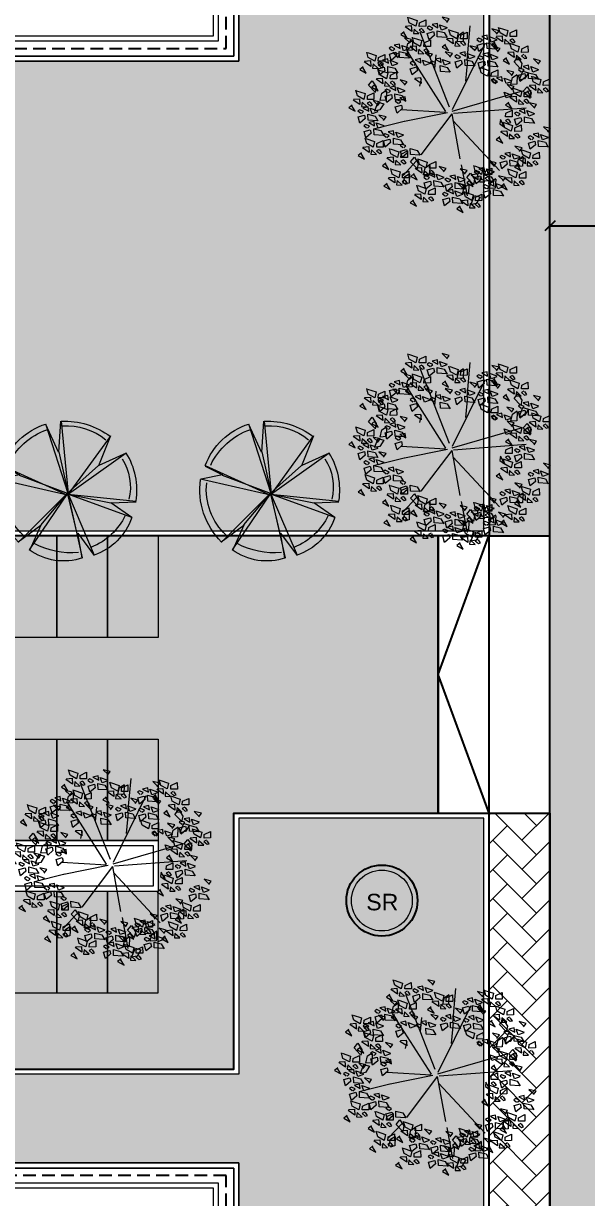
# Model space of a CAD drawing. Header units: inches. Extents: x 0 to 558, y -1 to 295.
# Drawn here: x 377.84 to 388.94, y 150.14 to 173.27 of the extents above; entities that cross this region are included whole.
import ezdxf
from ezdxf.enums import TextEntityAlignment as Align

# ---------------------------------------------------------------- set-up
doc = ezdxf.new("R2010")
doc.units = ezdxf.units.IN
doc.header["$MEASUREMENT"] = 0
doc.linetypes.add('$0$HIDDEN', pattern=[0.375, 0.25, -0.125])
doc.layers.get('defpoints').update_dxf_attribs({"color": 1})
for name, color, linetype, lineweight in [('ars', 11, 'Continuous', 0), ('ARSIR', 31, 'Continuous', 5), ('ARSIR BETON', 8, 'Continuous', 5), ('DINDING2', 146, 'Continuous', 5), ('lan', 7, 'Continuous', 15), ('POHON', 98, 'Continuous', 5), ('RUMPUT', 93, 'Continuous', 0), ('SANITAIR', 15, 'Continuous', 9), ('u', 6, 'Continuous', 20)]:
    doc.layers.add(name, color=color, linetype=linetype, lineweight=lineweight)
doc.layers.add('as', color=1, linetype='Continuous', plot=False)
doc.layers.add('LANTAI', color=57, linetype='Continuous')
doc.styles.get("Standard").update_dxf_attribs({"font": 'arial.ttf'})
doc.dimstyles.new('sk-100 (SITE)', dxfattribs={"dimtxt": 1.5, "dimasz": 0.2, "dimexe": 0.2, "dimexo": 0, "dimgap": 0.1, "dimtad": 1, "dimdec": 0, "dimlfac": 100, "dimzin": 0, "dimdsep": 46, "dimtxsty": 'Standard', "dimblk": 'OBLIQUE', "dimcen": 0.09, "dimadec": 0, "dimazin": 0, "dimtfac": 1, "dimtdec": 0, "dimtofl": 0, "dimtmove": 0, "dimatfit": 3, "dimldrblk": 'OBLIQUE', "dimfxl": 1, "dimtolj": 1, "dimtzin": 0, "dimarcsym": 0})
pattern_1 = [(45, (37.0798, 226.14725), (6e-17, 0.5747364), [1.2192, -0.4064]), (135, (37.36716, 226.4346), (6e-17, 0.5747364), [1.2192, -0.4064])]
pattern_2 = [(86.66969, (37.0798, 226.14725), (-0.5066041, 0.569206), [0.142875, -0.934755]), (41.66969, (37.0798, 226.14725), (-0.5066045, 0.5692064), [0.142875, -0.619125]), (131.66969, (37.0798, 226.14725), (-0.5692064, -0.5066045), [0.142875, -0.619125])]

# ---------------------------------------------------------------- blocks, each defined once
blk = doc.blocks.new('DEN-1 BLOK 2')
at = {"layer": 'as', "linetype": '$0$HIDDEN'}
for p, q in [((88.85, 38.755), (88.85, 55.105)), ((51.3, 38.755), (88.85, 38.755)), ((88.85, 16.555), (51.3, 16.555)), ((88.85, 0.205), (88.85, 16.555))]:
    blk.add_line(p, q, dxfattribs=at)
at = {"layer": 'SANITAIR'}
for p, q in [((88.6, 39.005), (88.6, 55.105)), ((88.7, 38.905), (88.7, 55.105)), ((89, 38.605), (89, 55.105)), ((89.1, 38.505), (89.1, 55.105)), ((51.05, 39.005), (88.6, 39.005)), ((51.15, 38.905), (88.7, 38.905)), ((51.45, 38.605), (89, 38.605)), ((51.55, 38.505), (89.1, 38.505)), ((89.1, 16.805), (51.55, 16.805)), ((89.1, 0.205), (89.1, 16.805))]:
    blk.add_line(p, q, dxfattribs=at)
for points in [[(88.6, 0.205), (88.6, 16.305), (51.05, 16.305), (51.05, 21.705)], [(88.7, 0.205), (88.7, 16.405), (51.15, 16.405), (51.15, 21.705)], [(89, 0.205), (89, 16.705), (51.45, 16.705), (51.45, 21.705)]]:
    blk.add_lwpolyline(points, dxfattribs=at)
blk = doc.blocks.new('_Oblique')
at = {"color": 0, "linetype": 'ByBlock', "lineweight": -2}
blk.add_line((-0.5, -0.5), (0.5, 0.5), dxfattribs=at)
blk = doc.blocks.new('*D187')
at = {"layer": 'defpoints', "color": 0}
for p in [(394.22, 169.281), (388.22, 167.853), (394.22, 167.853)]:
    blk.add_point(p, dxfattribs=at)
at = {"layer": 'u', "color": 0, "lineweight": -2}
for p, q in [((388.22, 167.853), (388.22, 169.481)), ((394.22, 167.853), (394.22, 169.481)), ((388.22, 169.281), (394.22, 169.281))]:
    blk.add_line(p, q, dxfattribs=at)
at = {"layer": 'u', "color": 0, "lineweight": -2, "xscale": 0.2, "yscale": 0.2, "zscale": 0.2}
for p, rotation in [((388.22, 169.281), 179.9999999566052), ((394.22, 169.281), 359.9999999566052)]:
    blk.add_blockref('_Oblique', p, dxfattribs=dict(at, rotation=rotation))
at = {"layer": 'u', "color": 0, "insert": (391.22, 170.147), "char_height": 1.5, "attachment_point": 5, "rotation": 360}
blk.add_mtext('\\A1;600', dxfattribs=at)
blk = doc.blocks.new('NOT. SR')
for radius in [0.7, 0.6]:
    blk.add_circle((0, 0), radius)
blk.add_text('SR', height=0.3251).set_placement((0.008, -0.193), align=Align.CENTER)
blk = doc.blocks.new('rrety')
for p, q in [((497.8248, 232.6161), (497.8335, 232.64)), ((497.8335, 232.64), (497.8515, 232.6484)), ((497.8506, 232.6457), (497.8452, 232.6146)), ((497.8452, 232.6146), (497.8248, 232.6161)), ((497.8677, 232.6134), (497.8875, 232.619)), ((497.8733, 232.5824), (497.8677, 232.6134)), ((497.8875, 232.619), (497.8874, 232.5936)), ((498.0767, 232.6219), (498.0965, 232.6275)), ((498.0822, 232.5908), (498.0767, 232.6219)), ((498.0964, 232.6021), (498.0822, 232.588)), ((498.0965, 232.6275), (498.0964, 232.6021)), ((497.7802, 232.574), (497.8, 232.5795)), ((497.7857, 232.5429), (497.7802, 232.574)), ((497.8, 232.5795), (497.7999, 232.5541)), ((497.8574, 232.5587), (497.8572, 232.5786)), ((497.8755, 232.5409), (497.8574, 232.5587)), ((497.8592, 232.5767), (497.8853, 232.5589)), ((497.8874, 232.5936), (497.8733, 232.5795)), ((497.8853, 232.5589), (497.8755, 232.5409)), ((498.0146, 232.5768), (498.0343, 232.5823)), ((498.0201, 232.5457), (498.0146, 232.5768)), ((498.0343, 232.5823), (498.0342, 232.5569)), ((498.0607, 232.5474), (498.0605, 232.5674)), ((498.0625, 232.5654), (498.0886, 232.5477)), ((497.7999, 232.5541), (497.7857, 232.54)), ((498.0342, 232.5569), (498.0201, 232.5429)), ((498.0788, 232.5296), (498.0607, 232.5474)), ((498.0886, 232.5477), (498.0788, 232.5296)), ((497.704, 232.4781), (497.7237, 232.4836)), ((497.7095, 232.447), (497.704, 232.4781)), ((497.7237, 232.4836), (497.7236, 232.4582)), ((497.7236, 232.4582), (497.7095, 232.4442)), ((498.2229, 232.3707), (498.2316, 232.3946)), ((498.2316, 232.3946), (498.2497, 232.403)), ((498.2487, 232.4004), (498.2434, 232.3693)), ((498.2179, 232.3568), (498.2376, 232.3624)), ((498.2234, 232.3257), (498.2179, 232.3568)), ((498.2434, 232.3693), (498.2229, 232.3707)), ((498.2376, 232.3624), (498.2375, 232.337)), ((498.2375, 232.337), (498.2234, 232.3229)), ((498.2611, 232.319), (498.2609, 232.3389)), ((498.2793, 232.3012), (498.2611, 232.319)), ((498.263, 232.337), (498.2891, 232.3192)), ((498.2891, 232.3192), (498.2793, 232.3012)), ((498.1134, 232.2834), (498.1133, 232.258)), ((497.7303, 232.2231), (497.7301, 232.243)), ((497.7321, 232.2411), (497.7582, 232.2233)), ((497.7484, 232.2053), (497.7303, 232.2231)), ((497.7582, 232.2233), (497.7484, 232.2053)), ((497.7859, 232.2045), (497.8056, 232.2101)), ((497.7914, 232.1734), (497.7859, 232.2045)), ((497.8056, 232.2101), (497.8055, 232.1847)), ((497.7542, 232.1564), (497.7629, 232.1803)), ((497.7747, 232.1549), (497.7542, 232.1564)), ((497.7629, 232.1803), (497.7809, 232.1887)), ((497.78, 232.1861), (497.7747, 232.1549)), ((497.7839, 232.13), (497.7837, 232.15)), ((497.8055, 232.1847), (497.7914, 232.1706)), ((498.1671, 232.1678), (498.1868, 232.1734)), ((498.1726, 232.1368), (498.1671, 232.1678)), ((498.1868, 232.1734), (498.1867, 232.148)), ((497.8021, 232.1122), (497.7839, 232.13)), ((497.7858, 232.148), (497.8119, 232.1303)), ((497.8119, 232.1303), (497.8021, 232.1122)), ((498.1867, 232.148), (498.1726, 232.1339)), ((498.0005, 232.1002), (498.0202, 232.1057)), ((498.006, 232.0691), (498.0005, 232.1002)), ((498.0201, 232.0803), (498.006, 232.0663)), ((498.0202, 232.1057), (498.0201, 232.0803))]:
    blk.add_line(p, q)
for points in [[(497.8859, 232.6614), (497.8953, 232.6733), (497.8709, 232.6805), (497.8867, 232.6641)], [(498.0497, 232.6755), (498.0591, 232.6874), (498.0347, 232.6946), (498.0505, 232.6782)], [(497.8287, 232.6371), (497.8365, 232.6436), (497.8237, 232.6504), (497.8167, 232.6465), (497.826, 232.6379)], [(497.8543, 232.6442), (497.8529, 232.6594), (497.8343, 232.6561), (497.8543, 232.6442)], [(497.8857, 232.6408), (497.8663, 232.6348), (497.8602, 232.6543), (497.8865, 232.6435)], [(497.8824, 232.651), (497.9136, 232.6558), (497.9187, 232.6359), (497.8933, 232.6366), (497.8796, 232.6511)], [(497.9248, 232.6527), (497.9394, 232.672), (497.9502, 232.652), (497.9301, 232.6412), (497.9248, 232.6527)], [(498.0047, 232.6329), (497.9855, 232.618), (497.9803, 232.6401), (498.0025, 232.6453), (498.0047, 232.6329)], [(497.9924, 232.6512), (498.0003, 232.6577), (497.9875, 232.6645), (497.9805, 232.6606), (497.9897, 232.652)], [(498.0181, 232.6583), (498.0167, 232.6735), (497.998, 232.6702), (498.0181, 232.6583)], [(498.0461, 232.6236), (498.0147, 232.627), (498.0149, 232.6475), (498.0393, 232.6403), (498.0488, 232.6228)], [(498.0495, 232.6549), (498.03, 232.6489), (498.024, 232.6684), (498.0503, 232.6576)], [(498.1513, 232.6388), (498.1607, 232.6507), (498.1364, 232.6579), (498.1521, 232.6415)], [(497.7497, 232.5946), (497.7809, 232.5994), (497.786, 232.5795), (497.7606, 232.5802), (497.7468, 232.5947)], [(497.7921, 232.5963), (497.8067, 232.6156), (497.8175, 232.5956), (497.7974, 232.5848), (497.7921, 232.5963)], [(497.8409, 232.6188), (497.8218, 232.6039), (497.8165, 232.626), (497.8387, 232.6312), (497.8409, 232.6188)], [(497.8823, 232.6095), (497.8509, 232.6129), (497.8511, 232.6334), (497.8755, 232.6262), (497.885, 232.6087)], [(497.9135, 232.52), (497.8706, 232.621)], [(497.8852, 232.6002), (497.9164, 232.605), (497.9215, 232.5851), (497.8961, 232.5858), (497.8824, 232.6003)], [(497.8923, 232.5999), (497.8863, 232.586), (497.9117, 232.5853), (497.8922, 232.5971)], [(497.8872, 232.6198), (497.9044, 232.6306), (497.9153, 232.6134), (497.8871, 232.617)], [(497.9184, 232.6246), (497.9237, 232.6104), (497.9408, 232.6184), (497.9184, 232.6246)], [(497.9276, 232.6019), (497.9423, 232.6212), (497.953, 232.6012), (497.933, 232.5905), (497.9276, 232.6019)], [(497.9414, 232.6381), (497.9355, 232.6298), (497.9495, 232.6266), (497.9553, 232.6321), (497.9442, 232.638)], [(497.9586, 232.6087), (497.9898, 232.6135), (497.9949, 232.5936), (497.9695, 232.5943), (497.9558, 232.6088)], [(498.001, 232.6104), (498.0157, 232.6297), (498.0264, 232.6097), (498.0064, 232.5989), (498.001, 232.6104)], [(498.0666, 232.5852), (498.076, 232.5971), (498.0517, 232.6044), (498.0674, 232.5879)], [(498.0699, 232.5414), (498.1036, 232.5996)], [(498.1063, 232.5962), (498.0872, 232.5813), (498.082, 232.6035), (498.1041, 232.6087), (498.1063, 232.5962)], [(498.0941, 232.6146), (498.1019, 232.6211), (498.0892, 232.6278), (498.0822, 232.624), (498.0914, 232.6154)], [(498.1198, 232.6217), (498.1183, 232.6368), (498.0997, 232.6335), (498.1198, 232.6217)], [(498.1477, 232.5869), (498.1164, 232.5903), (498.1165, 232.6109), (498.1409, 232.6037), (498.1505, 232.5861)], [(498.1511, 232.6183), (498.1317, 232.6123), (498.1257, 232.6317), (498.1519, 232.621)], [(497.7532, 232.5514), (497.7626, 232.5633), (497.7382, 232.5705), (497.754, 232.5541)], [(497.7545, 232.5634), (497.7717, 232.5742), (497.7826, 232.557), (497.7544, 232.5606)], [(497.7857, 232.5682), (497.7909, 232.554), (497.8081, 232.562), (497.7857, 232.5682)], [(497.8086, 232.5817), (497.8028, 232.5734), (497.8168, 232.5702), (497.8226, 232.5757), (497.8115, 232.5816)], [(497.8402, 232.5484), (497.8388, 232.5635), (497.8201, 232.5602), (497.8402, 232.5484)], [(497.8344, 232.5539), (497.8491, 232.5733), (497.8598, 232.5533), (497.8398, 232.5425), (497.8344, 232.5539)], [(497.8716, 232.5449), (497.8521, 232.5389), (497.8461, 232.5584), (497.8724, 232.5477)], [(497.8718, 232.5655), (497.8812, 232.5774), (497.8568, 232.5846), (497.8726, 232.5682)], [(497.89, 232.5691), (497.9073, 232.5799), (497.9181, 232.5627), (497.8899, 232.5662)], [(497.9212, 232.5739), (497.9265, 232.5596), (497.9436, 232.5676), (497.9212, 232.5739)], [(497.9442, 232.5873), (497.9383, 232.579), (497.9523, 232.5758), (497.9581, 232.5813), (497.947, 232.5873)], [(497.9685, 232.5576), (497.9625, 232.5437), (497.9879, 232.543), (497.9685, 232.5548)], [(497.9634, 232.5775), (497.9807, 232.5883), (497.9915, 232.5711), (497.9634, 232.5747)], [(497.9946, 232.5823), (497.9999, 232.5681), (498.0171, 232.5761), (497.9946, 232.5823)], [(498.0094, 232.561), (498.0172, 232.5675), (498.0045, 232.5742), (497.9974, 232.5704), (498.0067, 232.5618)], [(498.0176, 232.5958), (498.0117, 232.5875), (498.0258, 232.5843), (498.0316, 232.5898), (498.0204, 232.5957)], [(498.035, 232.5681), (498.0336, 232.5832), (498.015, 232.5799), (498.035, 232.5681)], [(498.0664, 232.5647), (498.047, 232.5587), (498.0409, 232.5781), (498.0672, 232.5674)], [(498.1139, 232.5469), (498.1217, 232.5534), (498.1089, 232.5601), (498.1019, 232.5563), (498.1111, 232.5477)], [(498.1395, 232.554), (498.1381, 232.5691), (498.1195, 232.5658), (498.1395, 232.554)], [(498.1709, 232.5506), (498.1515, 232.5446), (498.1454, 232.564), (498.1717, 232.5533)], [(498.1711, 232.5711), (498.1805, 232.583), (498.1561, 232.5903), (498.1719, 232.5738)], [(498.2614, 232.5542), (498.2709, 232.5661), (498.2465, 232.5733), (498.2622, 232.5569)], [(497.7082, 232.5088), (497.6891, 232.4939), (497.6838, 232.516), (497.706, 232.5212), (497.7082, 232.5088)], [(497.6959, 232.5271), (497.7038, 232.5337), (497.691, 232.5404), (497.684, 232.5366), (497.6932, 232.5279)], [(497.7216, 232.5343), (497.7202, 232.5494), (497.7016, 232.5461), (497.7216, 232.5343)], [(497.7496, 232.4995), (497.7182, 232.5029), (497.7184, 232.5234), (497.7428, 232.5162), (497.7523, 232.4987)], [(497.753, 232.5308), (497.7335, 232.5248), (497.7275, 232.5443), (497.7538, 232.5336)], [(497.7596, 232.5435), (497.7536, 232.5296), (497.779, 232.5289), (497.7595, 232.5407)], [(497.792, 232.5523), (497.8232, 232.5571), (497.8283, 232.5372), (497.8029, 232.5379), (497.7892, 232.5523)], [(497.7968, 232.5211), (497.8141, 232.5319), (497.8249, 232.5147), (497.7968, 232.5183)], [(497.8268, 232.5229), (497.8076, 232.508), (497.8024, 232.5301), (497.8246, 232.5353), (497.8268, 232.5229)], [(497.8145, 232.5412), (497.8224, 232.5478), (497.8096, 232.5545), (497.8026, 232.5507), (497.8118, 232.542)], [(497.828, 232.5259), (497.8333, 232.5117), (497.8505, 232.5197), (497.828, 232.5259)], [(497.8682, 232.5136), (497.8368, 232.517), (497.837, 232.5375), (497.8614, 232.5303), (497.8709, 232.5128)], [(497.851, 232.5394), (497.8451, 232.5311), (497.8592, 232.5279), (497.865, 232.5334), (497.8538, 232.5393)], [(497.8951, 232.5492), (497.8891, 232.5352), (497.9145, 232.5345), (497.8951, 232.5463)], [(498.0216, 232.5427), (498.0025, 232.5277), (497.9973, 232.5499), (498.0194, 232.5551), (498.0216, 232.5427)], [(498.063, 232.5333), (498.0317, 232.5367), (498.0318, 232.5573), (498.0562, 232.5501), (498.0657, 232.5325)], [(498.0631, 232.5184), (498.0943, 232.5232), (498.0994, 232.5033), (498.074, 232.504), (498.0603, 232.5185)], [(498.1261, 232.5286), (498.107, 232.5136), (498.1017, 232.5358), (498.1239, 232.541), (498.1261, 232.5286)], [(498.1055, 232.5201), (498.1202, 232.5395), (498.1309, 232.5194), (498.1109, 232.5087), (498.1055, 232.5201)], [(498.1675, 232.5192), (498.1361, 232.5226), (498.1363, 232.5432), (498.1607, 232.536), (498.1702, 232.5184)], [(498.1705, 232.4975), (498.1851, 232.5169), (498.1959, 232.4969), (498.1758, 232.4861), (498.1705, 232.4975)], [(498.2165, 232.5116), (498.1973, 232.4967), (498.1921, 232.5188), (498.2142, 232.5241), (498.2165, 232.5116)], [(498.2042, 232.53), (498.212, 232.5365), (498.1993, 232.5432), (498.1923, 232.5394), (498.2015, 232.5308)], [(498.2299, 232.5371), (498.2285, 232.5522), (498.2098, 232.5489), (498.2299, 232.5371)], [(498.2579, 232.5023), (498.2265, 232.5057), (498.2267, 232.5263), (498.251, 232.519), (498.2606, 232.5015)], [(498.2613, 232.5337), (498.2418, 232.5277), (498.2358, 232.5471), (498.2621, 232.5364)], [(497.7221, 232.4752), (497.7315, 232.4872), (497.7072, 232.4944), (497.7229, 232.4779)], [(497.7158, 232.4818), (497.747, 232.4866), (497.7521, 232.4667), (497.7267, 232.4674), (497.713, 232.4818)], [(497.7582, 232.4834), (497.7728, 232.5028), (497.7836, 232.4828), (497.7635, 232.472), (497.7582, 232.4834)], [(497.9754, 232.3753), (497.7793, 232.51)], [(497.8019, 232.5012), (497.7959, 232.4873), (497.8213, 232.4866), (497.8019, 232.4984)], [(497.9846, 232.3539), (497.9233, 232.5008)], [(497.9846, 232.3539), (498.0582, 232.5161)], [(498.1221, 232.5056), (498.1162, 232.4972), (498.1302, 232.494), (498.136, 232.4995), (498.1249, 232.5055)], [(498.128, 232.4959), (498.1592, 232.5007), (498.1644, 232.4808), (498.139, 232.4815), (498.1252, 232.4959)], [(498.187, 232.483), (498.1811, 232.4747), (498.1952, 232.4715), (498.201, 232.477), (498.1898, 232.4829)], [(498.2015, 232.4789), (498.2327, 232.4837), (498.2378, 232.4639), (498.2124, 232.4645), (498.1986, 232.479)], [(498.2439, 232.4806), (498.2585, 232.5), (498.2693, 232.4799), (498.2492, 232.4692), (498.2439, 232.4806)], [(497.6771, 232.4327), (497.658, 232.4177), (497.6528, 232.4399), (497.6749, 232.4451), (497.6771, 232.4327)], [(497.6649, 232.451), (497.6727, 232.4575), (497.66, 232.4642), (497.653, 232.4604), (497.6622, 232.4518)], [(497.6906, 232.4581), (497.6891, 232.4732), (497.6705, 232.4699), (497.6906, 232.4581)], [(497.7185, 232.4234), (497.6872, 232.4268), (497.6873, 232.4473), (497.7117, 232.4401), (497.7213, 232.4226)], [(497.7219, 232.4547), (497.7025, 232.4487), (497.6965, 232.4681), (497.7227, 232.4574)], [(497.7206, 232.4506), (497.7378, 232.4614), (497.7487, 232.4442), (497.7205, 232.4478)], [(497.7518, 232.4554), (497.7571, 232.4412), (497.7742, 232.4492), (497.7518, 232.4554)], [(497.7748, 232.4689), (497.7689, 232.4606), (497.7829, 232.4574), (497.7887, 232.4629), (497.7776, 232.4688)], [(498.1329, 232.4647), (498.1501, 232.4755), (498.1609, 232.4583), (498.1328, 232.4619)], [(498.1403, 232.4159), (498.2384, 232.4649)], [(498.1641, 232.4695), (498.1693, 232.4553), (498.1865, 232.4633), (498.1641, 232.4695)], [(498.2063, 232.4478), (498.2235, 232.4586), (498.2343, 232.4414), (498.2062, 232.445)], [(498.2325, 232.4338), (498.2637, 232.4386), (498.2688, 232.4187), (498.2434, 232.4194), (498.2297, 232.4339)], [(498.2375, 232.4526), (498.2427, 232.4383), (498.2599, 232.4463), (498.2375, 232.4526)], [(498.2604, 232.4661), (498.2546, 232.4578), (498.2686, 232.4546), (498.2744, 232.4601), (498.2633, 232.466)], [(498.2749, 232.4355), (498.2896, 232.4549), (498.3003, 232.4348), (498.2803, 232.4241), (498.2749, 232.4355)], [(497.6339, 232.3943), (497.6651, 232.3991), (497.6702, 232.3793), (497.6448, 232.3799), (497.6311, 232.3944)], [(497.6763, 232.396), (497.691, 232.4154), (497.7017, 232.3953), (497.6817, 232.3846), (497.6763, 232.396)], [(497.7257, 232.4307), (497.7197, 232.4168), (497.7451, 232.4161), (497.7256, 232.4279)], [(497.7724, 232.3791), (497.771, 232.3943), (497.7524, 232.391), (497.7724, 232.3791)], [(497.804, 232.3963), (497.8134, 232.4082), (497.7891, 232.4154), (497.8048, 232.399)], [(497.9999, 232.3539), (498.144, 232.4182)], [(498.2114, 232.4279), (498.2054, 232.414), (498.2308, 232.4133), (498.2113, 232.4251)], [(498.2373, 232.4027), (498.2546, 232.4135), (498.2654, 232.3963), (498.2373, 232.3998)], [(498.2685, 232.4075), (498.2738, 232.3932), (498.291, 232.4012), (498.2685, 232.4075)], [(498.2976, 232.382), (498.2962, 232.3971), (498.2776, 232.3938), (498.2976, 232.382)], [(498.2915, 232.4209), (498.2856, 232.4126), (498.2997, 232.4094), (498.3055, 232.4149), (498.2943, 232.4209)], [(498.3292, 232.3991), (498.3386, 232.411), (498.3143, 232.4182), (498.33, 232.4018)], [(497.6387, 232.3632), (497.6559, 232.374), (497.6668, 232.3568), (497.6386, 232.3604)], [(497.6699, 232.368), (497.6752, 232.3537), (497.6923, 232.3617), (497.6699, 232.368)], [(497.6929, 232.3815), (497.687, 232.3732), (497.701, 232.37), (497.7068, 232.3754), (497.6957, 232.3814)], [(497.759, 232.3537), (497.7399, 232.3388), (497.7347, 232.3609), (497.7568, 232.3661), (497.759, 232.3537)], [(497.7468, 232.372), (497.7546, 232.3785), (497.7419, 232.3853), (497.7348, 232.3814), (497.7441, 232.3728)], [(497.8004, 232.3444), (497.769, 232.3478), (497.7692, 232.3683), (497.7936, 232.3611), (497.8031, 232.3436)], [(497.8038, 232.3757), (497.7844, 232.3697), (497.7783, 232.3892), (497.8046, 232.3784)], [(497.8148, 232.3368), (497.8134, 232.352), (497.7949, 232.3598), (497.8148, 232.3368)], [(498.0061, 232.3539), (498.1593, 232.3784)], [(498.1563, 232.3735), (498.171, 232.3928), (498.1817, 232.3728), (498.1617, 232.362), (498.1563, 232.3735)], [(498.1729, 232.3589), (498.167, 232.3506), (498.1811, 232.3474), (498.1869, 232.3529), (498.1757, 232.3588)], [(498.1987, 232.3453), (498.2133, 232.3646), (498.2241, 232.3446), (498.204, 232.3338), (498.1987, 232.3453)], [(498.2424, 232.3828), (498.2364, 232.3688), (498.2618, 232.3681), (498.2424, 232.38)], [(498.2842, 232.3565), (498.2651, 232.3416), (498.2599, 232.3637), (498.282, 232.3689), (498.2842, 232.3565)], [(498.272, 232.3749), (498.2798, 232.3814), (498.2671, 232.3881), (498.26, 232.3843), (498.2693, 232.3757)], [(498.3256, 232.3472), (498.2943, 232.3506), (498.2944, 232.3711), (498.3188, 232.3639), (498.3283, 232.3464)], [(498.329, 232.3786), (498.3096, 232.3725), (498.3036, 232.392), (498.3298, 232.3813)], [(497.6438, 232.3433), (497.6378, 232.3293), (497.6632, 232.3287), (497.6437, 232.3405)], [(497.6988, 232.3238), (497.73, 232.3286), (497.7352, 232.3088), (497.7098, 232.3094), (497.696, 232.3239)], [(497.9785, 232.3508), (497.7363, 232.2773)], [(497.7413, 232.3255), (497.7559, 232.3449), (497.7667, 232.3248), (497.7466, 232.3141), (497.7413, 232.3255)], [(497.9846, 232.3447), (497.7609, 232.2222)], [(497.8014, 232.3114), (497.7822, 232.2965), (497.777, 232.3186), (497.7992, 232.3238), (497.8014, 232.3114)], [(497.7891, 232.3297), (497.7969, 232.3362), (497.7842, 232.3429), (497.7772, 232.3391), (497.7864, 232.3305)], [(497.9846, 232.3386), (497.9233, 232.0875)], [(497.9969, 232.3324), (498.1532, 232.0998)], [(498.0061, 232.3508), (498.1838, 232.1733)], [(498.1499, 232.3454), (498.1552, 232.3312), (498.1724, 232.3392), (498.1499, 232.3454)], [(498.1563, 232.3436), (498.1875, 232.3484), (498.1926, 232.3285), (498.1672, 232.3292), (498.1535, 232.3437)], [(498.1611, 232.3124), (498.1783, 232.3232), (498.1892, 232.306), (498.161, 232.3096)], [(498.1923, 232.3172), (498.1976, 232.303), (498.2147, 232.311), (498.1923, 232.3172)], [(498.2153, 232.3307), (498.2094, 232.3224), (498.2234, 232.3192), (498.2292, 232.3247), (498.2181, 232.3306)], [(498.2671, 232.3117), (498.2765, 232.3236), (498.2521, 232.3308), (498.2679, 232.3144)], [(497.7088, 232.2728), (497.7027, 232.2588), (497.7281, 232.2582), (497.7087, 232.27)], [(497.7037, 232.2927), (497.7209, 232.3035), (497.7317, 232.2863), (497.7036, 232.2899)], [(497.7349, 232.2975), (497.7401, 232.2832), (497.7573, 232.2912), (497.7349, 232.2975)], [(497.7578, 232.311), (497.7519, 232.3027), (497.766, 232.2995), (497.7718, 232.3049), (497.7606, 232.3109)], [(497.7984, 232.2722), (497.8078, 232.2841), (497.7834, 232.2913), (497.7992, 232.2749)], [(498.137, 232.2601), (498.1176, 232.2541), (498.1115, 232.2735), (498.1378, 232.2628)], [(498.1662, 232.2925), (498.1602, 232.2786), (498.1856, 232.2779), (498.1661, 232.2897)], [(498.2221, 232.2691), (498.203, 232.2542), (498.1977, 232.2763), (498.2199, 232.2815), (498.2221, 232.2691)], [(498.2099, 232.2874), (498.2177, 232.2939), (498.2049, 232.3006), (498.1979, 232.2968), (498.2072, 232.2882)], [(498.2355, 232.2945), (498.2341, 232.3097), (498.2155, 232.3064), (498.2355, 232.2945)], [(498.2635, 232.2598), (498.2321, 232.2632), (498.2323, 232.2837), (498.2567, 232.2765), (498.2662, 232.259)], [(498.2669, 232.2911), (498.2475, 232.2851), (498.2414, 232.3046), (498.2677, 232.2938)], [(498.2439, 232.2578), (498.2585, 232.2772), (498.2693, 232.2571), (498.2492, 232.2464), (498.2439, 232.2578)], [(498.3207, 232.2609), (498.3302, 232.2728), (498.3058, 232.28), (498.3215, 232.2636)], [(497.7419, 232.2186), (497.7513, 232.2305), (497.7269, 232.2377), (497.7427, 232.2213)], [(497.7534, 232.2296), (497.7342, 232.2147), (497.729, 232.2368), (497.7512, 232.242), (497.7534, 232.2296)], [(497.7411, 232.2479), (497.7489, 232.2545), (497.7362, 232.2612), (497.7292, 232.2574), (497.7384, 232.2487)], [(497.7668, 232.2551), (497.7654, 232.2702), (497.7467, 232.2669), (497.7668, 232.2551)], [(497.7948, 232.2203), (497.7634, 232.2237), (497.7636, 232.2442), (497.788, 232.237), (497.7975, 232.2195)], [(497.7982, 232.2516), (497.7787, 232.2456), (497.7727, 232.2651), (497.799, 232.2544)], [(497.794, 232.2476), (497.8112, 232.2584), (497.8221, 232.2412), (497.7939, 232.2447)], [(497.9718, 232.1588), (497.9626, 232.2322)], [(498.1338, 232.2324), (498.1484, 232.2518), (498.1592, 232.2318), (498.1391, 232.221), (498.1338, 232.2324)], [(498.2015, 232.2562), (498.2327, 232.261), (498.2378, 232.2411), (498.2124, 232.2418), (498.1986, 232.2562)], [(498.2063, 232.225), (498.2235, 232.2358), (498.2343, 232.2186), (498.2062, 232.2222)], [(498.2758, 232.2183), (498.2566, 232.2034), (498.2514, 232.2255), (498.2735, 232.2308), (498.2758, 232.2183)], [(498.2635, 232.2367), (498.2713, 232.2432), (498.2586, 232.2499), (498.2516, 232.2461), (498.2608, 232.2375)], [(498.2604, 232.2433), (498.2546, 232.235), (498.2686, 232.2318), (498.2744, 232.2373), (498.2633, 232.2432)], [(498.2892, 232.2438), (498.2878, 232.2589), (498.2691, 232.2556), (498.2892, 232.2438)], [(498.3172, 232.209), (498.2858, 232.2124), (498.286, 232.233), (498.3103, 232.2257), (498.3199, 232.2082)], [(498.3206, 232.2404), (498.3011, 232.2344), (498.2951, 232.2538), (498.3214, 232.2431)], [(497.6847, 232.1944), (497.6925, 232.2009), (497.6797, 232.2076), (497.6727, 232.2038), (497.6819, 232.1952)], [(497.7103, 232.2015), (497.7089, 232.2166), (497.6903, 232.2133), (497.7103, 232.2015)], [(497.7383, 232.1667), (497.7069, 232.1701), (497.7071, 232.1907), (497.7315, 232.1834), (497.741, 232.1659)], [(497.7417, 232.1981), (497.7223, 232.1921), (497.7162, 232.2115), (497.7425, 232.2008)], [(497.761, 232.1732), (497.7757, 232.1926), (497.7864, 232.1725), (497.7664, 232.1618), (497.761, 232.1732)], [(497.7991, 232.2277), (497.7931, 232.2137), (497.8185, 232.213), (497.799, 232.2248)], [(497.8053, 232.1996), (497.8225, 232.2104), (497.8334, 232.1932), (497.8052, 232.1968)], [(497.8365, 232.2044), (497.8418, 232.1902), (497.8589, 232.1982), (497.8365, 232.2044)], [(497.8595, 232.2179), (497.8536, 232.2096), (497.8676, 232.2064), (497.8734, 232.2119), (497.8623, 232.2178)], [(497.8804, 232.1845), (497.8613, 232.1696), (497.8561, 232.1917), (497.8782, 232.1969), (497.8804, 232.1845)], [(497.8682, 232.2028), (497.876, 232.2093), (497.8633, 232.216), (497.8563, 232.2122), (497.8655, 232.2036)], [(497.9219, 232.1752), (497.8905, 232.1786), (497.8907, 232.1991), (497.915, 232.1919), (497.9246, 232.1744)], [(497.9869, 232.176), (498.0016, 232.1954), (498.0123, 232.1754), (497.9923, 232.1646), (497.9869, 232.176)], [(498.0236, 232.2138), (498.0548, 232.2186), (498.0599, 232.1988), (498.0345, 232.1994), (498.0207, 232.2139)], [(498.0284, 232.1827), (498.0456, 232.1935), (498.0564, 232.1763), (498.0283, 232.1799)], [(498.076, 232.2139), (498.0821, 232.1649)], [(498.0825, 232.201), (498.0767, 232.1927), (498.0907, 232.1895), (498.0965, 232.195), (498.0854, 232.2009)], [(498.0961, 232.1996), (498.1134, 232.2104), (498.1242, 232.1932), (498.0961, 232.1968)], [(498.1273, 232.2044), (498.1326, 232.1902), (498.1498, 232.1982), (498.1273, 232.2044)], [(498.1503, 232.2179), (498.1444, 232.2096), (498.1585, 232.2064), (498.1643, 232.2119), (498.1531, 232.2178)], [(498.1767, 232.1763), (498.1862, 232.1882), (498.1618, 232.1954), (498.1775, 232.179)], [(498.1732, 232.1969), (498.2044, 232.2017), (498.2095, 232.1818), (498.1841, 232.1825), (498.1704, 232.197)], [(498.2114, 232.2051), (498.2054, 232.1912), (498.2308, 232.1905), (498.2113, 232.2023)], [(498.2156, 232.1986), (498.2303, 232.218), (498.241, 232.1979), (498.221, 232.1872), (498.2156, 232.1986)], [(498.2375, 232.2298), (498.2427, 232.2155), (498.2599, 232.2235), (498.2375, 232.2298)], [(497.6969, 232.176), (497.6778, 232.1611), (497.6725, 232.1832), (497.6947, 232.1884), (497.6969, 232.176)], [(497.7186, 232.1715), (497.7498, 232.1763), (497.7549, 232.1565), (497.7295, 232.1571), (497.7158, 232.1716)], [(497.7234, 232.1404), (497.7407, 232.1512), (497.7515, 232.134), (497.7233, 232.1376)], [(497.7776, 232.1587), (497.7717, 232.1504), (497.7857, 232.1472), (497.7915, 232.1527), (497.7804, 232.1586)], [(497.8104, 232.1797), (497.8044, 232.1658), (497.8298, 232.1651), (497.8103, 232.1769)], [(497.8654, 232.1603), (497.8966, 232.1651), (497.9018, 232.1452), (497.8764, 232.1459), (497.8626, 232.1603)], [(497.9079, 232.1619), (497.9225, 232.1813), (497.9333, 232.1613), (497.9132, 232.1505), (497.9079, 232.1619)], [(497.9445, 232.1744), (497.9757, 232.1792), (497.9808, 232.1593), (497.9554, 232.16), (497.9417, 232.1744)], [(497.9493, 232.1432), (497.9666, 232.154), (497.9774, 232.1368), (497.9492, 232.1404)], [(497.9723, 232.161), (497.9877, 232.0416)], [(498.0035, 232.1615), (497.9976, 232.1532), (498.0116, 232.15), (498.0174, 232.1555), (498.0063, 232.1614)], [(498.0335, 232.1628), (498.0275, 232.1489), (498.0529, 232.1482), (498.0334, 232.16)], [(498.0596, 232.1875), (498.0648, 232.1732), (498.082, 232.1812), (498.0596, 232.1875)], [(498.1013, 232.1797), (498.0952, 232.1658), (498.1206, 232.1651), (498.1012, 232.1769)], [(498.1195, 232.1521), (498.1273, 232.1586), (498.1146, 232.1653), (498.1076, 232.1615), (498.1168, 232.1529)], [(498.1452, 232.1592), (498.1437, 232.1743), (498.1251, 232.171), (498.1452, 232.1592)], [(498.1765, 232.1558), (498.1571, 232.1498), (498.1511, 232.1692), (498.1773, 232.1585)], [(498.178, 232.1658), (498.1953, 232.1766), (498.2061, 232.1594), (498.178, 232.1629)], [(498.2092, 232.1706), (498.2145, 232.1563), (498.2317, 232.1643), (498.2092, 232.1706)], [(498.2322, 232.1841), (498.2263, 232.1757), (498.2404, 232.1725), (498.2462, 232.178), (498.235, 232.184)], [(497.7285, 232.1205), (497.7225, 232.1066), (497.7479, 232.1059), (497.7285, 232.1177)], [(497.7546, 232.1452), (497.7599, 232.1309), (497.777, 232.1389), (497.7546, 232.1452)], [(497.7835, 232.0985), (497.7913, 232.105), (497.7786, 232.1117), (497.7715, 232.1079), (497.7808, 232.0993)], [(497.8091, 232.1056), (497.8077, 232.1207), (497.7891, 232.1174), (497.8091, 232.1056)], [(497.8405, 232.1022), (497.8211, 232.0962), (497.8151, 232.1156), (497.8413, 232.1049)], [(497.8407, 232.1227), (497.8501, 232.1346), (497.8258, 232.1418), (497.8415, 232.1254)], [(497.8754, 232.1092), (497.8693, 232.0953), (497.8947, 232.0946), (497.8753, 232.1064)], [(497.8702, 232.1291), (497.8875, 232.1399), (497.8983, 232.1227), (497.8702, 232.1263)], [(497.9015, 232.1339), (497.9067, 232.1197), (497.9239, 232.1277), (497.9015, 232.1339)], [(497.9244, 232.1474), (497.9185, 232.1391), (497.9326, 232.1359), (497.9384, 232.1414), (497.9272, 232.1473)], [(497.9248, 232.1027), (497.9394, 232.1221), (497.9502, 232.102), (497.9301, 232.0913), (497.9248, 232.1027)], [(497.9544, 232.1233), (497.9484, 232.1094), (497.9738, 232.1087), (497.9543, 232.1205)], [(497.9805, 232.148), (497.9858, 232.1338), (498.0029, 232.1418), (497.9805, 232.148)], [(498.0009, 232.0985), (498.0087, 232.105), (497.996, 232.1117), (497.989, 232.1079), (497.9982, 232.0993)], [(498.0266, 232.1056), (498.0252, 232.1207), (498.0065, 232.1174), (498.0266, 232.1056)], [(498.058, 232.1022), (498.0385, 232.0962), (498.0325, 232.1156), (498.0588, 232.1049)], [(498.0581, 232.1227), (498.0676, 232.1346), (498.0432, 232.1418), (498.0589, 232.1254)], [(498.1027, 232.0999), (498.1173, 232.1193), (498.1281, 232.0992), (498.108, 232.0885), (498.1027, 232.0999)], [(498.1317, 232.1337), (498.1126, 232.1188), (498.1074, 232.1409), (498.1295, 232.1461), (498.1317, 232.1337)], [(498.1732, 232.1244), (498.1418, 232.1278), (498.142, 232.1484), (498.1663, 232.1411), (498.1759, 232.1236)], [(498.1762, 232.0943), (498.1748, 232.1094), (498.1562, 232.1061), (498.1762, 232.0943)], [(498.1831, 232.1459), (498.1771, 232.1319), (498.2025, 232.1312), (498.1831, 232.1431)], [(498.2078, 232.1114), (498.2172, 232.1233), (498.1928, 232.1306), (498.2086, 232.1141)], [(497.7957, 232.0801), (497.7766, 232.0652), (497.7714, 232.0874), (497.7935, 232.0926), (497.7957, 232.0801)], [(497.8371, 232.0708), (497.8058, 232.0742), (497.8059, 232.0948), (497.8303, 232.0876), (497.8398, 232.07)], [(497.86, 232.0605), (497.8586, 232.0756), (497.8399, 232.0723), (497.86, 232.0605)], [(497.8914, 232.0571), (497.8719, 232.051), (497.8659, 232.0705), (497.8922, 232.0598)], [(497.8915, 232.0776), (497.901, 232.0895), (497.8766, 232.0967), (497.8923, 232.0803)], [(497.8824, 232.101), (497.9136, 232.1058), (497.9187, 232.086), (497.8933, 232.0866), (497.8796, 232.1011)], [(497.8872, 232.0699), (497.9044, 232.0807), (497.9153, 232.0635), (497.8871, 232.0671)], [(497.9184, 232.0747), (497.9237, 232.0604), (497.9408, 232.0684), (497.9184, 232.0747)], [(497.9414, 232.0882), (497.9355, 232.0799), (497.9495, 232.0767), (497.9553, 232.0821), (497.9442, 232.0881)], [(498.0132, 232.0801), (497.994, 232.0652), (497.9888, 232.0874), (498.0109, 232.0926), (498.0132, 232.0801)], [(498.0546, 232.0708), (498.0232, 232.0742), (498.0234, 232.0948), (498.0477, 232.0876), (498.0573, 232.07)], [(498.0603, 232.0982), (498.0915, 232.103), (498.0966, 232.0831), (498.0712, 232.0838), (498.0575, 232.0983)], [(498.0651, 232.0671), (498.0823, 232.0779), (498.0932, 232.0607), (498.065, 232.0642)], [(498.0963, 232.0719), (498.1015, 232.0576), (498.1187, 232.0656), (498.0963, 232.0719)], [(498.1192, 232.0853), (498.1134, 232.077), (498.1274, 232.0738), (498.1332, 232.0793), (498.1221, 232.0853)], [(498.1628, 232.0689), (498.1437, 232.0539), (498.1384, 232.0761), (498.1606, 232.0813), (498.1628, 232.0689)], [(498.1506, 232.0872), (498.1584, 232.0937), (498.1456, 232.1004), (498.1386, 232.0966), (498.1479, 232.088)], [(498.2042, 232.0595), (498.1728, 232.063), (498.173, 232.0835), (498.1974, 232.0763), (498.2069, 232.0587)], [(498.2076, 232.0909), (498.1882, 232.0849), (498.1821, 232.1043), (498.2084, 232.0936)], [(497.8466, 232.035), (497.8274, 232.0201), (497.8222, 232.0422), (497.8443, 232.0474), (497.8466, 232.035)], [(497.8343, 232.0533), (497.8421, 232.0599), (497.8294, 232.0666), (497.8224, 232.0628), (497.8316, 232.0542)], [(497.888, 232.0257), (497.8566, 232.0291), (497.8568, 232.0496), (497.8811, 232.0424), (497.8907, 232.0249)], [(497.8923, 232.05), (497.8863, 232.036), (497.9117, 232.0354), (497.8922, 232.0472)], [(498.0702, 232.0472), (498.0642, 232.0332), (498.0896, 232.0325), (498.0701, 232.0444)]]:
    blk.add_lwpolyline(points)
blk = doc.blocks.new('D00088C')
for p, q in [((-0.2342, 0.4212), (-0.1152, 0.2615)), ((-0.2303, 0.4213), (-0.0013, -0.0094)), ((-0.0013, -0.0094), (-0.1437, 0.4512)), ((-0.1152, 0.2615), (-0.1398, 0.4513)), ((0.2305, 0.3971), (0.0063, 0.0027)), ((0.0063, 0.0027), (0.303, 0.3553)), ((0.2266, 0.397), (0.1472, 0.2403)), ((0.1472, 0.2403), (0.3033, 0.3575)), ((-0.1152, 0.2612), (-0.0014, -0.0054)), ((0.0023, 0.0066), (-0.4996, 0.0423)), ((-0.496, -0.0575), (0.0023, 0.0066)), ((-0.3618, -0.0303), (-0.4945, 0.0417)), ((0.3075, -0.0277), (0.0024, 0.0026)), ((0.4778, 0.0264), (0.0025, -0.0014)), ((0.4784, 0.0248), (0.3087, -0.0294)), ((-0.4961, -0.0535), (-0.3618, -0.0303)), ((-0.3629, -0.0277), (0.0026, -0.0053)), ((0.0026, -0.0053), (-0.2884, -0.4252)), ((-0.192, -0.4744), (0.0026, -0.0053)), ((-0.1451, -0.264), (0.0026, -0.0053)), ((0.1495, -0.2553), (-0.0014, -0.0054)), ((0.3099, -0.3943), (0.0064, -0.0013)), ((0.0064, -0.0013), (0.169, -0.4733)), ((0.3087, -0.0294), (0.4741, -0.089)), ((-0.1457, -0.2629), (-0.2885, -0.4212)), ((-0.1959, -0.4745), (-0.1457, -0.2629))]:
    blk.add_line(p, q)
at = {"flags": 128}
blk.add_lwpolyline([(0.1453, 0.2437), (0.0025, -0.0014), (0.4729, -0.0927, -0.179693), (0.3099, -0.3943), (0.1517, -0.2555), (0.1692, -0.4812)], format="xyb", dxfattribs=at)
for centre, radius, start, end in [((0.0045, -0.0301), 0.5088, 117.48632, 171.44836), ((-0.0088, 0.063), 0.411, 54.38421, 109.16738), ((-0.022, -0.0267), 0.4368, 115.9305, 169.2592), ((-0.018, -0.1342), 0.5445, 67.36302, 101.07982), ((0.0516, 0.0107), 0.4265, 2.11272, 53.88875), ((-0.0182, -0.0451), 0.4539, 8.9188, 50.83842), ((-0.0137, -0.0277), 0.4832, 183.5353, 235.35442), ((0.0103, -0.0052), 0.475, 188.14491, 233.91105), ((0.0637, -0.0721), 0.358, 309.79092, 357.1215), ((-0.013, 0.0189), 0.5247, 250.05801, 290.29527), ((-0.0193, -0.0383), 0.4358, 249.36854, 292.0705)]:
    blk.add_arc(centre, radius, start, end)

msp = doc.modelspace()

# ---------------------------------------------------------------- hatches: boundary and pattern name
at = {"layer": 'ARSIR'}
h = msp.add_hatch(dxfattribs=at)
h.set_pattern_fill('AR-HBONE', color=256, scale=0.004, style=0)
h.set_pattern_definition([(45, (97.41734, -7.36865), (6e-17, 0.5747364), [1.2192, -0.4064]), (135, (97.7047, -7.0813), (6e-17, 0.5747364), [1.2192, -0.4064])])
edge = h.paths.add_edge_path()
edge.add_line((387.02, 163.1715), (388.22, 163.1715))
edge.add_line((388.22, 163.1715), (388.22, 186.8365))
edge.add_arc((380.07, 186.8365), 8.15, 0, 90)
edge.add_line((380.07, 194.9865), (340.1822, 194.9865))
edge.add_line((340.1822, 194.9865), (340.1822, 193.7865))
edge.add_line((340.1822, 193.7865), (380.07, 193.7865))
edge.add_arc((380.07, 186.8365), 6.95, 0, 90, ccw=False)
edge.add_line((387.02, 186.8365), (387.02, 163.1715))
h = msp.add_hatch(dxfattribs=at)
h.set_pattern_fill('AR-HBONE', color=256, scale=0.1, style=0)
h.set_pattern_definition([(48.3303, (269.9467, 118.0756), (-0.0328619, 0.5647301), [1.2, -0.4]), (138.3303, (270.2126, 118.37438), (-0.0328619, 0.5647301), [1.2, -0.4])])
edge = h.paths.add_edge_path()
edge.add_line((395.42, 171.6524), (394.22, 171.6524))
edge.add_line((394.22, 171.6524), (394.22, 133.2715))
edge.add_arc((380.22, 133.2715), 14, 270, 360, ccw=False)
edge.add_line((380.22, 119.2715), (283.2125, 119.2715))
edge.add_line((283.2125, 119.2715), (283.2125, 118.0715))
edge.add_line((283.2125, 118.0715), (380.22, 118.0715))
edge.add_arc((380.22, 133.2715), 15.2, 270, 360)
edge.add_line((395.42, 133.2715), (395.42, 171.6524))
h = msp.add_hatch(dxfattribs=at)
h.set_pattern_fill('HEX', color=256, scale=0.05, style=0)
h.set_pattern_definition([(0, (269.01228, 133.18518), (0, 0.274963), [0.15875, -0.3175]), (120, (269.01228, 133.18518), (-0.23812494, -0.1374815), [0.15875, -0.3175]), (60, (269.17103, 133.18518), (-0.23812494, 0.1374815), [0.15875, -0.3175])])
h.paths.add_polyline_path([(363.4998, 156.1715), (363.4998, 157.1715), (380.4998, 157.1715), (380.4998, 156.1715)], flags=16)
h.paths.add_polyline_path([(378.9998, 163.1715), (344.5373, 163.1715), (344.5373, 152.6715), (381.9873, 152.6715), (381.9873, 157.7117), (386.02, 157.7117), (386.02, 163.1715)])
h.paths.add_polyline_path([(345.9998, 156.1715), (345.9998, 157.1715), (361.9998, 157.1715), (361.9998, 156.1715)])
h = msp.add_hatch(dxfattribs=at)
h.set_pattern_fill('AR-HBONE', color=256, scale=0.004, style=0)
h.set_pattern_definition(pattern_1)
edge = h.paths.add_edge_path()
edge.add_line((370.1822, 125.2715), (370.1822, 126.4715))
edge.add_line((370.1822, 126.4715), (380.22, 126.4715))
edge.add_arc((380.22, 133.2715), 6.8, 270, 360)
edge.add_line((387.02, 133.2715), (387.02, 157.7117))
edge.add_line((387.02, 157.7117), (388.22, 157.7117))
edge.add_line((388.22, 157.7117), (388.22, 133.2715))
edge.add_arc((380.22, 133.2715), 8, 270, 360, ccw=False)
edge.add_line((380.22, 125.2715), (370.1822, 125.2715))
at = {"layer": 'ARSIR BETON'}
h = msp.add_hatch(dxfattribs=at)
h.set_pattern_fill('AR-HBONE', color=256, scale=0.004, style=0)
h.set_pattern_definition(pattern_1)
edge = h.paths.add_edge_path()
edge.add_arc((191.2828, 190.0679), 14, 90, 180)
edge.add_line((177.2828, 190.0679), (177.2828, 133.2715))
edge.add_arc((191.2827, 133.2715), 14, 179.99992, 263.11919)
edge.add_line((189.6055, 119.3724), (189.6055, 112.3227))
edge.add_line((189.6055, 112.3227), (189.7055, 112.3227))
edge.add_line((189.7055, 112.3227), (189.7055, 112.2227))
edge.add_line((189.7055, 112.2227), (201.7055, 112.2227))
edge.add_line((201.7055, 112.2227), (201.7055, 119.2715))
edge.add_line((201.7055, 119.2715), (380.22, 119.2715))
edge.add_arc((380.22, 133.2715), 14, 270, 360)
edge.add_line((394.22, 133.2715), (394.22, 186.8365))
edge.add_arc((380.07, 186.8365), 14.15, 0.00002, 89.99998)
edge.add_line((380.07, 200.9865), (288.3873, 200.9865))
edge.add_arc((288.3873, 203.9865), 3, 180, 270, ccw=False)
edge.add_line((285.3873, 203.9865), (285.3986, 204.9823))
edge.add_line((285.3986, 204.9823), (271.3873, 205.1475))
edge.add_line((271.3873, 205.1475), (271.3873, 204.9086))
edge.add_arc((270.5466, 204.9086), 0.8408, 270, 359.99999, ccw=False)
edge.add_line((270.5466, 204.0679), (191.2828, 204.0679))
edge = h.paths.add_edge_path()
edge.add_line((191.2672, 197.9562), (265.7566, 197.9585))
edge.add_arc((265.7568, 189.203), 8.7555, 41.343, 90.00169, ccw=False)
edge.add_line((272.3302, 194.9865), (332.5823, 194.9865))
edge.add_line((332.5823, 194.9865), (332.5823, 191.8715))
edge.add_line((332.5823, 191.8715), (340.1822, 191.8715))
edge.add_line((340.1822, 191.8715), (340.1822, 194.9865))
edge.add_line((340.1822, 194.9865), (380.07, 194.9865))
edge.add_arc((380.07, 186.8365), 8.15, 0, 90, ccw=False)
edge.add_line((388.22, 186.8365), (388.22, 163.1715))
edge.add_line((388.22, 163.1715), (388.22, 157.7117))
edge.add_line((388.22, 157.7117), (388.22, 133.2715))
edge.add_arc((380.22, 133.2715), 8, -90, 0, ccw=False)
edge.add_line((380.22, 125.2715), (191.2828, 125.2715))
edge.add_arc((191.185, 133.1732), 7.9023, 180.12317, 270.70845, ccw=False)
edge.add_line((183.2828, 133.1562), (183.2675, 189.9541))
edge.add_arc((191.2675, 189.9563), 8, 90.00169, 180.01541, ccw=False)
at = {"layer": 'RUMPUT'}
h = msp.add_hatch(dxfattribs=at)
h.set_pattern_fill('GRASS', color=256, scale=0.03, angle=356.66969, style=0)
h.set_pattern_definition(pattern_2)
edge = h.paths.add_edge_path()
edge.add_line((394.22, 171.6524), (402.698, 171.6524))
edge.add_line((402.698, 171.6524), (406.8633, 171.9326))
edge.add_line((406.8633, 171.9326), (407.1349, 173.6574))
edge.add_line((407.1349, 173.6574), (416.4205, 172.1948))
edge.add_line((416.4205, 172.1948), (417.0895, 176.4425))
edge.add_line((417.0895, 176.4425), (434.0908, 173.7645))
edge.add_line((434.0908, 173.7645), (442.2259, 174.3118))
edge.add_line((442.2259, 174.3118), (445.141, 192.7643))
edge.add_line((445.141, 192.7643), (418.5729, 196.9616))
edge.add_line((418.5729, 196.9616), (402.3997, 199.5091))
edge.add_line((402.3997, 199.5091), (401.9329, 196.5456))
edge.add_line((401.9329, 196.5456), (390.18, 198.3869))
edge.add_arc((380.07, 186.8365), 15.35, 48.80437, 90)
edge.add_line((380.07, 202.1865), (288.3873, 202.1865))
edge.add_arc((288.3873, 203.9865), 1.8, 180, 270, ccw=False)
edge.add_line((286.5873, 203.9865), (286.5873, 204.7646))
edge.add_line((286.5873, 204.7646), (489.7232, 202.4653))
edge.add_line((489.7232, 202.4653), (489.009, 190.7748))
edge.add_line((489.009, 190.7748), (447.5074, 192.7549))
edge.add_line((447.5074, 192.7549), (448.3956, 174.0667))
edge.add_line((448.3956, 174.0667), (421.3302, 172.0652))
edge.add_line((421.3302, 172.0652), (401.0645, 170.836))
edge.add_line((401.0645, 170.836), (400.9341, 157.9843))
edge.add_line((400.9341, 157.9843), (400.8036, 145.1327))
edge.add_line((400.8036, 145.1327), (400.9017, 135.2859))
edge.add_line((400.9017, 135.2859), (401.5003, 132.6794))
edge.add_line((401.5003, 132.6794), (401.2595, 116.478))
edge.add_line((401.2595, 116.478), (378.6535, 115.7086))
edge.add_line((378.6535, 115.7086), (368.9216, 115.7377))
edge.add_line((368.9216, 115.7377), (346.0892, 112.9076))
edge.add_line((346.0892, 112.9076), (341.1309, 112.1001))
edge.add_line((341.1309, 112.1001), (333.7244, 111.8362))
edge.add_line((333.7244, 111.8362), (331.0738, 112.2718))
edge.add_line((331.0738, 112.2718), (324.3803, 115.2754))
edge.add_line((324.3803, 115.2754), (321.6092, 115.9684))
edge.add_line((321.6092, 115.9684), (289.1333, 113.6571))
edge.add_line((289.1333, 113.6571), (289.1333, 118.0715))
edge.add_line((289.1333, 118.0715), (380.22, 118.0715))
edge.add_arc((380.22, 133.2715), 15.2, 270, 360)
edge.add_line((395.42, 133.2715), (395.42, 171.6524))
h = msp.add_hatch(dxfattribs=at)
h.set_pattern_fill('GRASS', color=256, scale=0.03, angle=356.66969, style=0)
h.set_pattern_definition(pattern_2)
edge = h.paths.add_edge_path()
edge.add_line((344.5373, 163.1715), (345.8998, 163.1715))
edge.add_line((345.8998, 163.1715), (345.8998, 163.2715))
edge.add_line((345.8998, 163.2715), (386.92, 163.2715))
edge.add_line((386.92, 163.2715), (386.92, 186.8365))
edge.add_arc((380.07, 186.8365), 6.85, 0, 90)
edge.add_line((380.07, 193.6865), (340.2822, 193.6865))
edge.add_line((340.2822, 193.6865), (340.2822, 191.8715))
edge.add_line((340.2822, 191.8715), (379.3378, 191.8715))
edge.add_arc((379.3373, 189.1215), 2.75, 0.00019, 89.98953, ccw=False)
edge.add_line((382.0873, 189.1215), (382.0873, 172.5215))
edge.add_line((382.0873, 172.5215), (344.5373, 172.5215))
edge.add_line((344.5373, 172.5215), (344.5373, 163.1715))
edge = h.paths.add_edge_path()
edge.add_line((345.8998, 152.6715), (344.5373, 152.6715))
edge.add_line((344.5373, 152.6715), (344.5373, 150.8215))
edge.add_line((344.5373, 150.8215), (382.0873, 150.8215))
edge.add_line((382.0873, 150.8215), (382.0873, 134.2215))
edge.add_arc((379.3373, 134.2215), 2.75, 270, 360, ccw=False)
edge.add_line((379.3373, 131.4715), (340.2822, 131.4715))
edge.add_line((340.2822, 131.4715), (340.2822, 130.3715))
edge.add_line((340.2822, 130.3715), (370.2822, 130.3715))
edge.add_line((370.2822, 130.3715), (370.2822, 126.5715))
edge.add_line((370.2822, 126.5715), (380.22, 126.5715))
edge.add_arc((380.22, 133.2715), 6.7, 270, 360)
edge.add_line((386.92, 133.2715), (386.92, 157.6117))
edge.add_line((386.92, 157.6117), (382.0873, 157.6117))
edge.add_line((382.0873, 157.6117), (382.0873, 152.5715))
edge.add_line((382.0873, 152.5715), (345.8998, 152.5715))
edge.add_line((345.8998, 152.5715), (345.8998, 152.6715))

# ---------------------------------------------------------------- linework, layer by layer
msp.add_circle((384.908, 155.9903), 0.7)
at = {"layer": 'ars'}
for points in [[(363.4998, 156.1715), (363.4998, 157.1715), (380.4998, 157.1715), (380.4998, 156.1715)], [(363.5998, 156.2715), (363.5998, 157.0715), (380.3998, 157.0715), (380.3998, 156.2715)]]:
    msp.add_lwpolyline(points, close=True, dxfattribs=at)
at = {"layer": 'ARSIR'}
for points in [[(378.4998, 163.1715), (378.4998, 161.1715), (377.4998, 161.1715), (377.4998, 163.1715)], [(379.4998, 163.1715), (379.4998, 161.1715), (378.4998, 161.1715), (378.4998, 163.1715)], [(380.4998, 163.1715), (380.4998, 161.1715), (379.4998, 161.1715), (379.4998, 163.1715)], [(378.4998, 159.1715), (378.4998, 157.1715), (377.4998, 157.1715), (377.4998, 159.1715)], [(379.4998, 159.1715), (379.4998, 157.1715), (378.4998, 157.1715), (378.4998, 159.1715)], [(380.4998, 159.1715), (380.4998, 157.1715), (379.4998, 157.1715), (379.4998, 159.1715)], [(378.4998, 154.1715), (378.4998, 156.1715), (377.4998, 156.1715), (377.4998, 154.1715)], [(379.4998, 154.1715), (379.4998, 156.1715), (378.4998, 156.1715), (378.4998, 154.1715)], [(380.4998, 154.1715), (380.4998, 156.1715), (379.4998, 156.1715), (379.4998, 154.1715)]]:
    msp.add_lwpolyline(points, close=True, dxfattribs=at)
at = {"layer": 'DINDING2'}
for points in [[(340.1822, 130.2715), (370.1822, 130.2715), (370.1822, 126.4715), (380.22, 126.4715, 0.4142136), (387.02, 133.2715), (387.02, 157.7117), (381.9873, 157.7117), (381.9873, 152.6715), (344.5373, 152.6715), (344.5373, 163.1715), (378.9998, 163.1715), (378.9998, 163.1715), (387.02, 163.1715), (387.02, 186.8365, 0.4142136), (380.07, 193.7865), (340.1822, 193.7865)], [(340.2822, 130.3715), (370.2822, 130.3715), (370.2822, 126.5715), (380.22, 126.5715, 0.4142136), (386.92, 133.2715), (386.92, 157.6117), (382.0873, 157.6117), (382.0873, 152.5715), (344.4373, 152.5715), (344.4373, 163.2715), (379.0998, 163.2715), (379.0998, 163.2715), (386.92, 163.2715), (386.92, 186.8365, 0.4142136), (380.07, 193.6865), (340.2822, 193.6865)], [(340.1822, 191.7715), (379.3378, 191.7715, -0.414159), (381.9873, 189.1215), (381.9873, 172.6215), (344.4373, 172.6215), (344.4373, 150.7215), (381.9873, 150.7215), (381.9873, 134.2215, -0.4142136), (379.3373, 131.5715), (340.1822, 131.5715)], [(340.2822, 191.8715), (379.3378, 191.8715, -0.414159), (382.0873, 189.1215), (382.0873, 172.5215), (344.5373, 172.5215), (344.5373, 150.8215), (382.0873, 150.8215), (382.0873, 134.2215, -0.4142136), (379.3373, 131.4715), (340.2822, 131.4715)]]:
    msp.add_lwpolyline(points, format="xyb", dxfattribs=at)
at = {"layer": 'LANTAI'}
for points in [[(191.2675, 197.9562, 0.4142136), (183.2675, 189.9563), (183.2828, 133.1562, 0.4172087), (191.2828, 125.2715), (380.22, 125.2715, 0.4142136), (388.22, 133.2715), (388.22, 157.7117), (388.22, 157.7117), (388.22, 163.1715), (388.22, 163.1715), (388.22, 186.8365, 0.4142136), (380.07, 194.9865), (340.1822, 194.9865), (340.1822, 191.8715), (332.5823, 191.8715), (332.5823, 194.9865), (272.3302, 194.9865, 0.2155546), (265.7568, 197.9585), (191.2675, 197.9562)], [(387.02, 163.1715), (388.22, 163.1715), (388.22, 186.8365, 0.4142136), (380.07, 194.9865), (340.1822, 194.9865), (340.1822, 193.7865), (380.07, 193.7865, -0.4142136), (387.02, 186.8365), (387.02, 163.1715)]]:
    msp.add_lwpolyline(points, format="xyb", dxfattribs=at)
for points in [[(385.92, 163.1715), (378.9998, 163.1715), (378.9998, 163.1715), (344.5373, 163.1715), (344.5373, 152.6715), (381.9873, 152.6715), (381.9873, 157.7117), (386.02, 157.7117), (386.02, 163.1715), (378.9998, 163.1715)], [(387.02, 157.7117), (386.02, 160.4416), (387.0167, 163.1715)]]:
    msp.add_lwpolyline(points, dxfattribs=at)
msp.add_lwpolyline([(387.02, 163.1715), (386.02, 163.1715), (386.02, 157.7117), (387.02, 157.7117)], close=True, dxfattribs=at)
msp.add_lwpolyline([(370.1822, 125.2715), (370.1822, 126.4715), (380.22, 126.4715, 0.4142136), (387.02, 133.2715), (387.02, 157.7117), (388.22, 157.7117), (388.22, 133.2715, -0.4142136), (380.22, 125.2715)], format="xyb", close=True, dxfattribs=at)

# ---------------------------------------------------------------- block references
at = {"layer": 'lan'}
msp.add_blockref('DEN-1 BLOK 2', (292.9873, 134.0165), dxfattribs=at)
at = {"layer": 'POHON'}
for name, p, xscale, yscale, zscale, rotation in [('rrety', (3423.4541, 845.2835), 5.661284108149151, 5.661284108149118, 5.661284108149133, 167.4952652185837), ('rrety', (3423.4541, 838.6539), 5.661284108149151, 5.661284108149118, 5.661284108149133, 167.4952652185837), ('D00088C', (378.7137, 163.9964), -2.812499999999324, 2.812499999999318, 8.4375, 163.0458035345949), ('D00088C', (382.7137, 163.9964), -2.812499999999324, 2.812499999999318, 8.4375, 163.0458035345949), ('rrety', (3416.7683, 830.4589), 5.661284108149151, 5.661284108149118, 5.661284108149133, 167.4952652185837), ('rrety', (3423.1702, 826.3217), 5.661284108149151, 5.661284108149118, 5.661284108149133, 167.4952652185837)]:
    msp.add_blockref(name, p, dxfattribs=dict(at, xscale=xscale, yscale=yscale, zscale=zscale, rotation=rotation))
at = {"layer": 'SANITAIR'}
msp.add_blockref('NOT. SR', (384.908, 155.9903), dxfattribs=at)

# ---------------------------------------------------------------- dimensions: what is measured, and where the dimension line sits
at = {"layer": 'u'}
dim = msp.add_linear_dim(base=(394.22, 169.2814), p1=(388.22, 167.8532), p2=(394.22, 167.8532), angle=360, dimstyle='sk-100 (SITE)', dxfattribs=at)
dim.commit()
dim.dimension.update_dxf_attribs({"geometry": '*D187', "text_midpoint": (391.22, 170.1473)})

doc.saveas('drawing.dxf')
